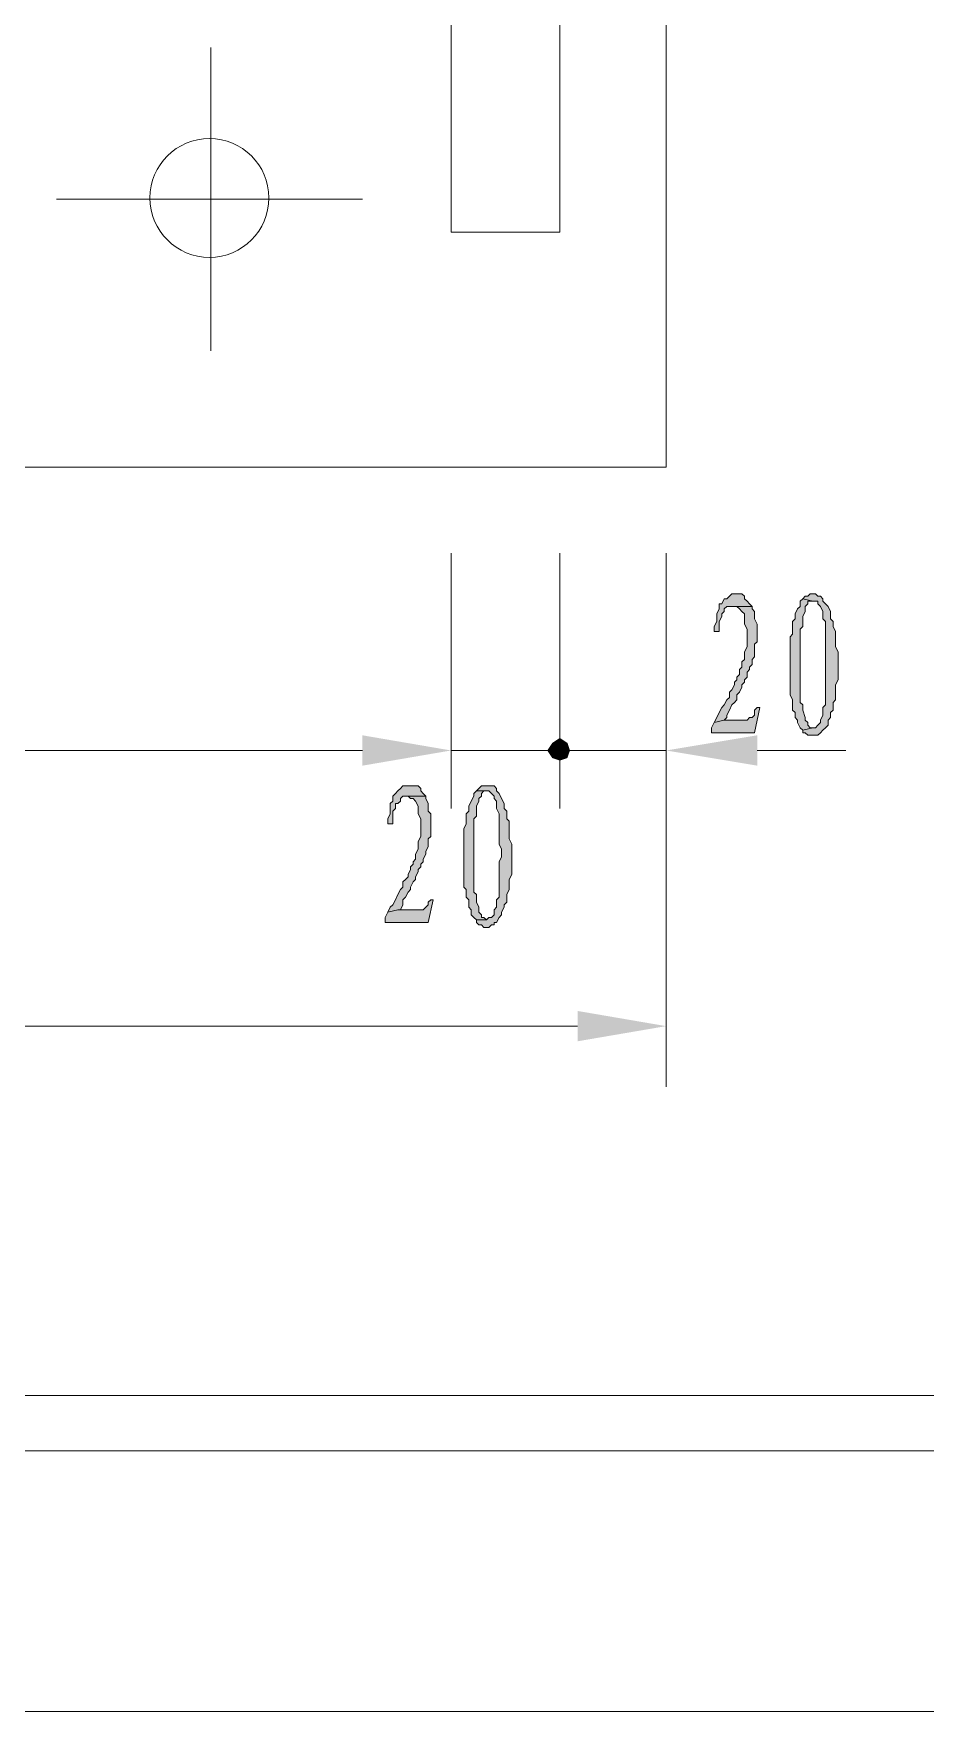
# Model space of a CAD drawing. Header units: millimetres. Extents: x 24 to 410, y 10 to 282.
# Drawn here: x 94.78 to 109.71, y 148.84 to 176.93 of the extents above; entities that cross this region are included whole.
import ezdxf

# ---------------------------------------------------------------- set-up
doc = ezdxf.new("R2010")
doc.units = ezdxf.units.MM

msp = doc.modelspace()

# ---------------------------------------------------------------- hatches: boundary and pattern name
h = msp.add_hatch(color=7)
h.dxf.hatch_style = 2
h.paths.add_polyline_path([(106.553, 167.555333), (106.468333, 167.555333), (106.426, 167.513), (106.383667, 167.470667), (106.341333, 167.470667), (106.299, 167.386), (106.256667, 167.386), (106.256667, 167.343667), (106.256667, 167.301333), (106.214333, 167.216667), (106.214333, 167.089667), (106.172, 167.005), (106.172, 166.920333), (106.256667, 166.920333), (106.256667, 167.089667), (106.299, 167.174333), (106.299, 167.216667), (106.341333, 167.259), (106.341333, 167.301333), (106.383667, 167.343667), (106.426, 167.343667), (106.510667, 167.343667), (106.807, 167.343667), (106.764667, 167.386), (106.722333, 167.428333), (106.68, 167.470667), (106.68, 167.513), (106.637667, 167.555333)])
h = msp.add_hatch(color=7)
h.dxf.hatch_style = 2
h.paths.add_polyline_path([(107.653667, 167.470667), (107.611333, 167.428333), (107.611333, 167.343667), (107.569, 167.301333), (107.526667, 167.216667), (107.526667, 167.132), (107.484333, 167.089667), (107.484333, 166.878), (107.442, 166.835667), (107.442, 165.862), (107.484333, 165.777333), (107.484333, 165.735), (107.484333, 165.608), (107.526667, 165.565667), (107.526667, 165.481), (107.569, 165.438667), (107.569, 165.396333), (107.611333, 165.311667), (107.653667, 165.269333), (107.823, 165.311667), (107.780667, 165.311667), (107.738333, 165.354), (107.738333, 165.396333), (107.696, 165.438667), (107.696, 165.481), (107.653667, 165.608), (107.653667, 165.692667), (107.611333, 165.735), (107.611333, 166.962667), (107.653667, 167.005), (107.653667, 167.174333), (107.696, 167.259), (107.696, 167.343667), (107.738333, 167.386), (107.738333, 167.428333), (107.780667, 167.428333), (107.823, 167.428333)])
h = msp.add_hatch(color=7)
h.dxf.hatch_style = 2
h.paths.add_polyline_path([(107.823, 167.555333), (107.780667, 167.555333), (107.738333, 167.513), (107.696, 167.513), (107.653667, 167.470667), (107.823, 167.428333), (107.907667, 167.428333), (107.907667, 167.386), (107.95, 167.343667), (107.992333, 167.259), (107.992333, 167.132), (108.034667, 167.089667), (108.034667, 166.37), (108.034667, 166.327667), (108.034667, 165.692667), (107.992333, 165.650333), (107.992333, 165.523333), (107.95, 165.438667), (107.95, 165.396333), (107.907667, 165.354), (107.865333, 165.311667), (107.823, 165.311667), (107.653667, 165.269333), (107.653667, 165.227), (107.696, 165.227), (107.738333, 165.184667), (107.907667, 165.184667), (107.95, 165.227), (107.992333, 165.269333), (108.034667, 165.311667), (108.077, 165.354), (108.077, 165.438667), (108.119333, 165.481), (108.119333, 165.565667), (108.161667, 165.608), (108.161667, 165.735), (108.204, 165.777333), (108.204, 166.031333), (108.246333, 166.116), (108.246333, 166.581667), (108.204, 166.666333), (108.204, 166.920333), (108.161667, 167.005), (108.161667, 167.089667), (108.119333, 167.132), (108.119333, 167.259), (108.077, 167.343667), (108.034667, 167.386), (107.992333, 167.428333), (107.992333, 167.470667), (107.95, 167.513), (107.907667, 167.513), (107.865333, 167.555333)])
h = msp.add_hatch(color=7)
h.dxf.hatch_style = 2
h.paths.add_polyline_path([(106.807, 167.343667), (106.510667, 167.343667), (106.553, 167.343667), (106.595333, 167.301333), (106.637667, 167.259), (106.68, 167.216667), (106.68, 167.047333), (106.722333, 166.962667), (106.722333, 166.666333), (106.68, 166.581667), (106.68, 166.454667), (106.637667, 166.412333), (106.637667, 166.327667), (106.595333, 166.285333), (106.595333, 166.200667), (106.553, 166.158333), (106.553, 166.116), (106.510667, 166.073667), (106.510667, 166.031333), (106.468333, 165.946667), (106.426, 165.904333), (106.426, 165.819667), (106.383667, 165.777333), (106.341333, 165.692667), (106.299, 165.650333), (106.256667, 165.565667), (106.214333, 165.481), (106.172, 165.396333), (106.341333, 165.438667), (106.383667, 165.481), (106.383667, 165.523333), (106.426, 165.608), (106.468333, 165.692667), (106.510667, 165.735), (106.553, 165.777333), (106.553, 165.862), (106.595333, 165.904333), (106.637667, 165.989), (106.637667, 166.031333), (106.68, 166.073667), (106.68, 166.116), (106.722333, 166.158333), (106.722333, 166.243), (106.764667, 166.285333), (106.764667, 166.327667), (106.807, 166.37), (106.807, 166.454667), (106.849333, 166.497), (106.849333, 166.708667), (106.891667, 166.751), (106.891667, 167.047333), (106.849333, 167.132), (106.849333, 167.259), (106.807, 167.301333)])
h = msp.add_hatch(color=7)
h.dxf.hatch_style = 2
h.paths.add_polyline_path([(106.934, 165.650333), (106.891667, 165.650333), (106.849333, 165.608), (106.849333, 165.523333), (106.807, 165.481), (106.764667, 165.481), (106.722333, 165.438667), (106.341333, 165.438667), (106.172, 165.396333), (106.129667, 165.311667), (106.129667, 165.227), (106.849333, 165.227)])
h = msp.add_hatch(color=7)
h.dxf.hatch_style = 2
h.paths.add_polyline_path([(100.287667, 165.184667), (100.287667, 164.676667), (101.769333, 164.930667)])
h = msp.add_hatch(color=7)
h.dxf.hatch_style = 2
h.paths.add_polyline_path([(100.287667, 165.184667), (100.287667, 164.676667), (101.769333, 164.930667)])
h = msp.add_hatch(color=7)
h.dxf.hatch_style = 2
h.paths.add_polyline_path([(106.891667, 165.184667), (106.891667, 164.676667), (105.367667, 164.930667)])
h = msp.add_hatch(color=7)
h.dxf.hatch_style = 2
h.paths.add_polyline_path([(103.462667, 165.057667), (103.378, 164.930667), (103.589667, 164.930667)])
h = msp.add_hatch(color=7)
h.dxf.hatch_style = 2
h.paths.add_polyline_path([(103.462667, 165.057667), (103.378, 164.930667), (103.589667, 164.930667)])
h = msp.add_hatch(color=7)
h.dxf.hatch_style = 2
h.paths.add_polyline_path([(103.378, 164.930667), (103.462667, 164.803667), (103.589667, 164.930667)])
h = msp.add_hatch(color=7)
h.dxf.hatch_style = 2
h.paths.add_polyline_path([(103.378, 164.930667), (103.462667, 164.803667), (103.589667, 164.930667)])
h = msp.add_hatch(color=7)
h.dxf.hatch_style = 2
h.paths.add_polyline_path([(103.589667, 165.142333), (103.462667, 165.057667), (103.589667, 164.930667)])
h = msp.add_hatch(color=7)
h.dxf.hatch_style = 2
h.paths.add_polyline_path([(103.589667, 165.142333), (103.462667, 165.057667), (103.589667, 164.930667)])
h = msp.add_hatch(color=7)
h.dxf.hatch_style = 2
h.paths.add_polyline_path([(103.462667, 164.803667), (103.589667, 164.761333), (103.589667, 164.930667)])
h = msp.add_hatch(color=7)
h.dxf.hatch_style = 2
h.paths.add_polyline_path([(103.462667, 164.803667), (103.589667, 164.761333), (103.589667, 164.930667)])
h = msp.add_hatch(color=7)
h.dxf.hatch_style = 2
h.paths.add_polyline_path([(103.716667, 165.057667), (103.589667, 165.142333), (103.589667, 164.930667)])
h = msp.add_hatch(color=7)
h.dxf.hatch_style = 2
h.paths.add_polyline_path([(103.716667, 165.057667), (103.589667, 165.142333), (103.589667, 164.930667)])
h = msp.add_hatch(color=7)
h.dxf.hatch_style = 2
h.paths.add_polyline_path([(103.759, 164.930667), (103.716667, 165.057667), (103.589667, 164.930667)])
h = msp.add_hatch(color=7)
h.dxf.hatch_style = 2
h.paths.add_polyline_path([(103.759, 164.930667), (103.716667, 165.057667), (103.589667, 164.930667)])
h = msp.add_hatch(color=7)
h.dxf.hatch_style = 2
h.paths.add_polyline_path([(103.589667, 164.761333), (103.716667, 164.803667), (103.589667, 164.930667)])
h = msp.add_hatch(color=7)
h.dxf.hatch_style = 2
h.paths.add_polyline_path([(103.716667, 164.803667), (103.759, 164.930667), (103.589667, 164.930667)])
h = msp.add_hatch(color=7)
h.dxf.hatch_style = 2
h.paths.add_polyline_path([(103.589667, 164.761333), (103.716667, 164.803667), (103.589667, 164.930667)])
h = msp.add_hatch(color=7)
h.dxf.hatch_style = 2
h.paths.add_polyline_path([(103.716667, 164.803667), (103.759, 164.930667), (103.589667, 164.930667)])
h = msp.add_hatch(color=7)
h.dxf.hatch_style = 2
h.paths.add_polyline_path([(101.092, 164.338), (100.965, 164.338), (100.922667, 164.295667), (100.880333, 164.253333), (100.838, 164.211), (100.795667, 164.168667), (100.795667, 164.084), (100.753333, 164.041667), (100.753333, 163.872333), (100.711, 163.787667), (100.711, 163.703), (100.795667, 163.703), (100.795667, 163.914667), (100.838, 163.957), (100.838, 164.041667), (100.880333, 164.041667), (100.922667, 164.084), (100.922667, 164.126333), (100.965, 164.168667), (101.049667, 164.168667), (101.346, 164.168667), (101.303667, 164.211), (101.261333, 164.253333), (101.261333, 164.295667), (101.219, 164.338)])
h = msp.add_hatch(color=7)
h.dxf.hatch_style = 2
h.paths.add_polyline_path([(102.362, 164.338), (102.277333, 164.338), (102.235, 164.295667), (102.192667, 164.253333), (102.404333, 164.253333), (102.446667, 164.211), (102.489, 164.168667), (102.489, 164.126333), (102.531333, 164.084), (102.531333, 163.957), (102.573667, 163.872333), (102.573667, 163.364333), (102.616, 163.279667), (102.616, 163.152667), (102.573667, 163.068), (102.573667, 162.475333), (102.531333, 162.433), (102.531333, 162.306), (102.489, 162.263667), (102.489, 162.179), (102.446667, 162.136667), (102.404333, 162.136667), (102.362, 162.094333), (102.192667, 162.094333), (102.192667, 162.052), (102.235, 162.009667), (102.277333, 162.009667), (102.319667, 161.967333), (102.404333, 161.967333), (102.446667, 162.009667), (102.489, 162.009667), (102.489, 162.052), (102.531333, 162.052), (102.573667, 162.136667), (102.616, 162.179), (102.616, 162.221333), (102.658333, 162.306), (102.658333, 162.348333), (102.700667, 162.390667), (102.700667, 162.517667), (102.743, 162.602333), (102.743, 162.771667), (102.785333, 162.856333), (102.785333, 163.364333), (102.743, 163.449), (102.743, 163.745333), (102.700667, 163.787667), (102.700667, 163.914667), (102.658333, 163.957), (102.658333, 164.041667), (102.616, 164.126333), (102.573667, 164.211), (102.531333, 164.253333), (102.531333, 164.295667), (102.489, 164.338)])
h = msp.add_hatch(color=7)
h.dxf.hatch_style = 2
h.paths.add_polyline_path([(101.346, 164.168667), (101.049667, 164.168667), (101.092, 164.126333), (101.134333, 164.126333), (101.176667, 164.084), (101.219, 163.999333), (101.219, 163.872333), (101.261333, 163.787667), (101.261333, 163.491333), (101.219, 163.406667), (101.219, 163.279667), (101.176667, 163.195), (101.176667, 163.110333), (101.134333, 163.068), (101.134333, 163.025667), (101.092, 162.983333), (101.092, 162.941), (101.049667, 162.856333), (101.049667, 162.814), (101.007333, 162.771667), (100.965, 162.729333), (100.965, 162.644667), (100.922667, 162.602333), (100.880333, 162.517667), (100.838, 162.433), (100.795667, 162.348333), (100.753333, 162.306), (100.711, 162.221333), (100.880333, 162.263667), (100.922667, 162.263667), (100.965, 162.348333), (100.965, 162.433), (101.007333, 162.475333), (101.049667, 162.56), (101.092, 162.602333), (101.092, 162.644667), (101.134333, 162.729333), (101.176667, 162.771667), (101.176667, 162.814), (101.219, 162.898667), (101.219, 162.941), (101.261333, 162.983333), (101.261333, 163.025667), (101.303667, 163.068), (101.303667, 163.110333), (101.346, 163.195), (101.346, 163.237333), (101.388333, 163.322), (101.388333, 163.449), (101.430667, 163.491333), (101.430667, 163.872333), (101.388333, 163.914667), (101.388333, 164.041667), (101.346, 164.126333)])
h = msp.add_hatch(color=7)
h.dxf.hatch_style = 2
h.paths.add_polyline_path([(102.192667, 164.253333), (102.150333, 164.211), (102.150333, 164.168667), (102.108, 164.084), (102.065667, 163.999333), (102.065667, 163.914667), (102.023333, 163.872333), (102.023333, 163.703), (101.981, 163.618333), (101.981, 162.644667), (102.023333, 162.602333), (102.023333, 162.517667), (102.023333, 162.475333), (102.065667, 162.433), (102.065667, 162.306), (102.108, 162.263667), (102.108, 162.179), (102.150333, 162.136667), (102.192667, 162.094333), (102.362, 162.094333), (102.319667, 162.136667), (102.277333, 162.136667), (102.277333, 162.179), (102.235, 162.221333), (102.235, 162.306), (102.192667, 162.390667), (102.192667, 162.517667), (102.150333, 162.56), (102.150333, 163.787667), (102.192667, 163.83), (102.192667, 163.999333), (102.235, 164.084), (102.235, 164.126333), (102.277333, 164.168667), (102.277333, 164.211), (102.319667, 164.253333), (102.362, 164.253333)])
h = msp.add_hatch(color=7)
h.dxf.hatch_style = 2
h.paths.add_polyline_path([(101.473, 162.433), (101.430667, 162.433), (101.388333, 162.390667), (101.388333, 162.348333), (101.346, 162.306), (101.303667, 162.263667), (100.880333, 162.263667), (100.711, 162.221333), (100.668667, 162.136667), (100.668667, 162.052), (101.388333, 162.052)])
h = msp.add_hatch(color=7)
h.dxf.hatch_style = 2
h.paths.add_polyline_path([(103.886, 160.570333), (103.886, 160.062333), (105.367667, 160.316333)])

# ---------------------------------------------------------------- linework, layer by layer
at = {"color": 7, "lineweight": 0}
for points in [[(101.769333, 202.057), (101.769333, 173.609)], [(103.589667, 202.057), (103.589667, 173.609)], [(105.367667, 202.057), (105.367667, 169.672)], [(97.747667, 176.699333), (97.747667, 171.619333)], [(100.287667, 174.159333), (95.165333, 174.159333)], [(101.769333, 173.609), (103.589667, 173.609)], [(80.179333, 169.672), (105.367667, 169.672)], [(101.769333, 168.232667), (101.769333, 163.957)], [(101.769333, 168.232667), (101.769333, 163.957)], [(103.589667, 168.232667), (103.589667, 163.957)], [(103.589667, 168.232667), (103.589667, 163.957)], [(105.367667, 168.232667), (105.367667, 163.957)], [(105.367667, 167.301333), (105.367667, 159.300333)], [(85.259333, 164.930667), (100.287667, 164.930667)], [(100.287667, 164.930667), (98.763667, 164.930667)], [(103.589667, 164.930667), (101.769333, 164.930667)], [(103.589667, 164.930667), (102.065667, 164.930667)], [(103.589667, 164.930667), (105.367667, 164.930667)], [(103.589667, 164.930667), (105.071333, 164.930667)], [(106.891667, 164.930667), (108.373333, 164.930667)], [(81.661, 160.316333), (103.886, 160.316333)], [(251.671667, 154.135667), (41.91, 154.135667)], [(251.671667, 153.204333), (41.91, 153.204333)], [(41.91, 148.844), (144.737667, 148.844)]]:
    msp.add_lwpolyline(points, dxfattribs=at)
for points in [[(106.553, 167.555333), (106.468333, 167.555333), (106.426, 167.513), (106.383667, 167.470667), (106.341333, 167.470667), (106.299, 167.386), (106.256667, 167.386), (106.256667, 167.343667), (106.256667, 167.301333), (106.214333, 167.216667), (106.214333, 167.089667), (106.172, 167.005), (106.172, 166.920333), (106.256667, 166.920333), (106.256667, 167.089667), (106.299, 167.174333), (106.299, 167.216667), (106.341333, 167.259), (106.341333, 167.301333), (106.383667, 167.343667), (106.426, 167.343667), (106.510667, 167.343667), (106.807, 167.343667), (106.764667, 167.386), (106.722333, 167.428333), (106.68, 167.470667), (106.68, 167.513), (106.637667, 167.555333)], [(107.653667, 167.470667), (107.611333, 167.428333), (107.611333, 167.343667), (107.569, 167.301333), (107.526667, 167.216667), (107.526667, 167.132), (107.484333, 167.089667), (107.484333, 166.878), (107.442, 166.835667), (107.442, 165.862), (107.484333, 165.777333), (107.484333, 165.735), (107.484333, 165.608), (107.526667, 165.565667), (107.526667, 165.481), (107.569, 165.438667), (107.569, 165.396333), (107.611333, 165.311667), (107.653667, 165.269333), (107.823, 165.311667), (107.780667, 165.311667), (107.738333, 165.354), (107.738333, 165.396333), (107.696, 165.438667), (107.696, 165.481), (107.653667, 165.608), (107.653667, 165.692667), (107.611333, 165.735), (107.611333, 166.962667), (107.653667, 167.005), (107.653667, 167.174333), (107.696, 167.259), (107.696, 167.343667), (107.738333, 167.386), (107.738333, 167.428333), (107.780667, 167.428333), (107.823, 167.428333)], [(107.823, 167.555333), (107.780667, 167.555333), (107.738333, 167.513), (107.696, 167.513), (107.653667, 167.470667), (107.823, 167.428333), (107.907667, 167.428333), (107.907667, 167.386), (107.95, 167.343667), (107.992333, 167.259), (107.992333, 167.132), (108.034667, 167.089667), (108.034667, 166.37), (108.034667, 166.327667), (108.034667, 165.692667), (107.992333, 165.650333), (107.992333, 165.523333), (107.95, 165.438667), (107.95, 165.396333), (107.907667, 165.354), (107.865333, 165.311667), (107.823, 165.311667), (107.653667, 165.269333), (107.653667, 165.227), (107.696, 165.227), (107.738333, 165.184667), (107.907667, 165.184667), (107.95, 165.227), (107.992333, 165.269333), (108.034667, 165.311667), (108.077, 165.354), (108.077, 165.438667), (108.119333, 165.481), (108.119333, 165.565667), (108.161667, 165.608), (108.161667, 165.735), (108.204, 165.777333), (108.204, 166.031333), (108.246333, 166.116), (108.246333, 166.581667), (108.204, 166.666333), (108.204, 166.920333), (108.161667, 167.005), (108.161667, 167.089667), (108.119333, 167.132), (108.119333, 167.259), (108.077, 167.343667), (108.034667, 167.386), (107.992333, 167.428333), (107.992333, 167.470667), (107.95, 167.513), (107.907667, 167.513), (107.865333, 167.555333)], [(106.807, 167.343667), (106.510667, 167.343667), (106.553, 167.343667), (106.595333, 167.301333), (106.637667, 167.259), (106.68, 167.216667), (106.68, 167.047333), (106.722333, 166.962667), (106.722333, 166.666333), (106.68, 166.581667), (106.68, 166.454667), (106.637667, 166.412333), (106.637667, 166.327667), (106.595333, 166.285333), (106.595333, 166.200667), (106.553, 166.158333), (106.553, 166.116), (106.510667, 166.073667), (106.510667, 166.031333), (106.468333, 165.946667), (106.426, 165.904333), (106.426, 165.819667), (106.383667, 165.777333), (106.341333, 165.692667), (106.299, 165.650333), (106.256667, 165.565667), (106.214333, 165.481), (106.172, 165.396333), (106.341333, 165.438667), (106.383667, 165.481), (106.383667, 165.523333), (106.426, 165.608), (106.468333, 165.692667), (106.510667, 165.735), (106.553, 165.777333), (106.553, 165.862), (106.595333, 165.904333), (106.637667, 165.989), (106.637667, 166.031333), (106.68, 166.073667), (106.68, 166.116), (106.722333, 166.158333), (106.722333, 166.243), (106.764667, 166.285333), (106.764667, 166.327667), (106.807, 166.37), (106.807, 166.454667), (106.849333, 166.497), (106.849333, 166.708667), (106.891667, 166.751), (106.891667, 167.047333), (106.849333, 167.132), (106.849333, 167.259), (106.807, 167.301333)], [(106.934, 165.650333), (106.891667, 165.650333), (106.849333, 165.608), (106.849333, 165.523333), (106.807, 165.481), (106.764667, 165.481), (106.722333, 165.438667), (106.341333, 165.438667), (106.172, 165.396333), (106.129667, 165.311667), (106.129667, 165.227), (106.849333, 165.227)], [(101.092, 164.338), (100.965, 164.338), (100.922667, 164.295667), (100.880333, 164.253333), (100.838, 164.211), (100.795667, 164.168667), (100.795667, 164.084), (100.753333, 164.041667), (100.753333, 163.872333), (100.711, 163.787667), (100.711, 163.703), (100.795667, 163.703), (100.795667, 163.914667), (100.838, 163.957), (100.838, 164.041667), (100.880333, 164.041667), (100.922667, 164.084), (100.922667, 164.126333), (100.965, 164.168667), (101.049667, 164.168667), (101.346, 164.168667), (101.303667, 164.211), (101.261333, 164.253333), (101.261333, 164.295667), (101.219, 164.338)], [(102.362, 164.338), (102.277333, 164.338), (102.235, 164.295667), (102.192667, 164.253333), (102.404333, 164.253333), (102.446667, 164.211), (102.489, 164.168667), (102.489, 164.126333), (102.531333, 164.084), (102.531333, 163.957), (102.573667, 163.872333), (102.573667, 163.364333), (102.616, 163.279667), (102.616, 163.152667), (102.573667, 163.068), (102.573667, 162.475333), (102.531333, 162.433), (102.531333, 162.306), (102.489, 162.263667), (102.489, 162.179), (102.446667, 162.136667), (102.404333, 162.136667), (102.362, 162.094333), (102.192667, 162.094333), (102.192667, 162.052), (102.235, 162.009667), (102.277333, 162.009667), (102.319667, 161.967333), (102.404333, 161.967333), (102.446667, 162.009667), (102.489, 162.009667), (102.489, 162.052), (102.531333, 162.052), (102.573667, 162.136667), (102.616, 162.179), (102.616, 162.221333), (102.658333, 162.306), (102.658333, 162.348333), (102.700667, 162.390667), (102.700667, 162.517667), (102.743, 162.602333), (102.743, 162.771667), (102.785333, 162.856333), (102.785333, 163.364333), (102.743, 163.449), (102.743, 163.745333), (102.700667, 163.787667), (102.700667, 163.914667), (102.658333, 163.957), (102.658333, 164.041667), (102.616, 164.126333), (102.573667, 164.211), (102.531333, 164.253333), (102.531333, 164.295667), (102.489, 164.338)], [(101.346, 164.168667), (101.049667, 164.168667), (101.092, 164.126333), (101.134333, 164.126333), (101.176667, 164.084), (101.219, 163.999333), (101.219, 163.872333), (101.261333, 163.787667), (101.261333, 163.491333), (101.219, 163.406667), (101.219, 163.279667), (101.176667, 163.195), (101.176667, 163.110333), (101.134333, 163.068), (101.134333, 163.025667), (101.092, 162.983333), (101.092, 162.941), (101.049667, 162.856333), (101.049667, 162.814), (101.007333, 162.771667), (100.965, 162.729333), (100.965, 162.644667), (100.922667, 162.602333), (100.880333, 162.517667), (100.838, 162.433), (100.795667, 162.348333), (100.753333, 162.306), (100.711, 162.221333), (100.880333, 162.263667), (100.922667, 162.263667), (100.965, 162.348333), (100.965, 162.433), (101.007333, 162.475333), (101.049667, 162.56), (101.092, 162.602333), (101.092, 162.644667), (101.134333, 162.729333), (101.176667, 162.771667), (101.176667, 162.814), (101.219, 162.898667), (101.219, 162.941), (101.261333, 162.983333), (101.261333, 163.025667), (101.303667, 163.068), (101.303667, 163.110333), (101.346, 163.195), (101.346, 163.237333), (101.388333, 163.322), (101.388333, 163.449), (101.430667, 163.491333), (101.430667, 163.872333), (101.388333, 163.914667), (101.388333, 164.041667), (101.346, 164.126333)], [(102.192667, 164.253333), (102.150333, 164.211), (102.150333, 164.168667), (102.108, 164.084), (102.065667, 163.999333), (102.065667, 163.914667), (102.023333, 163.872333), (102.023333, 163.703), (101.981, 163.618333), (101.981, 162.644667), (102.023333, 162.602333), (102.023333, 162.517667), (102.023333, 162.475333), (102.065667, 162.433), (102.065667, 162.306), (102.108, 162.263667), (102.108, 162.179), (102.150333, 162.136667), (102.192667, 162.094333), (102.362, 162.094333), (102.319667, 162.136667), (102.277333, 162.136667), (102.277333, 162.179), (102.235, 162.221333), (102.235, 162.306), (102.192667, 162.390667), (102.192667, 162.517667), (102.150333, 162.56), (102.150333, 163.787667), (102.192667, 163.83), (102.192667, 163.999333), (102.235, 164.084), (102.235, 164.126333), (102.277333, 164.168667), (102.277333, 164.211), (102.319667, 164.253333), (102.362, 164.253333)], [(101.473, 162.433), (101.430667, 162.433), (101.388333, 162.390667), (101.388333, 162.348333), (101.346, 162.306), (101.303667, 162.263667), (100.880333, 162.263667), (100.711, 162.221333), (100.668667, 162.136667), (100.668667, 162.052), (101.388333, 162.052)]]:
    msp.add_lwpolyline(points, close=True, dxfattribs=at)
msp.add_circle((97.7265, 174.1805), 0.994833, dxfattribs=at)

doc.saveas('drawing.dxf')
